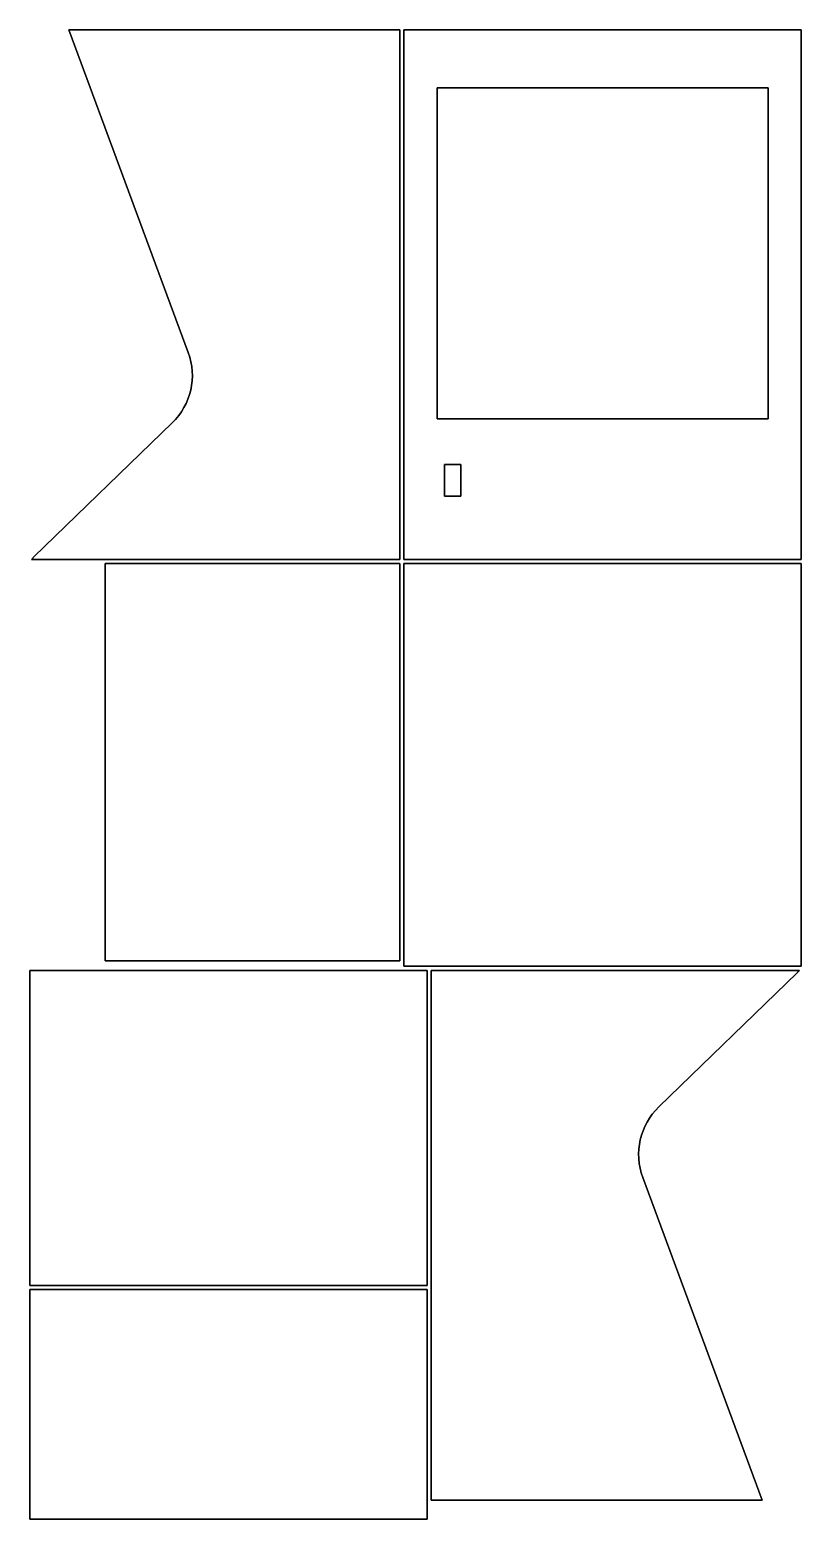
# Model space of a CAD drawing. Header units: inches. Extents: x -11.2 to 35.4, y -74 to 16.
import ezdxf

# ---------------------------------------------------------------- set-up
doc = ezdxf.new("R2010")
doc.units = ezdxf.units.IN
doc.layers.get('0').update_dxf_attribs({"linetype": 'CONTINUOUS'})

msp = doc.modelspace()

# ---------------------------------------------------------------- linework, layer by layer
msp.add_line((11.376, -16.25), (35.376, -16.25))
for points in [[(-11.126, -16), (11.126, -16), (11.126, 16), (-8.874, 16), (-1.657, -3.489, -0.297194), (-2.624, -7.75), (-10.979, -15.849, 0.013167)], [(11.126, -16), (-11.126, -16, -0.013167), (-10.979, -15.849), (-2.624, -7.75, 0.297194), (-1.657, -3.489), (-8.874, 16), (11.126, 16)], [(35.273, -40.825), (13.02, -40.825), (13.02, -72.825), (33.02, -72.825), (25.804, -53.336, -0.297194), (26.771, -49.075), (35.126, -40.975, 0.013167)], [(13.02, -40.825), (35.273, -40.825, -0.013167), (35.126, -40.975), (26.771, -49.075, 0.297194), (25.804, -53.336), (33.02, -72.825), (13.02, -72.825)]]:
    msp.add_lwpolyline(points, format="xyb", close=True)
for points in [[(35.376, 16), (11.376, 16), (11.376, -16), (35.376, -16)], [(11.376, 16), (35.376, 16), (35.376, -16), (11.376, -16)], [(13.376, -7.5), (13.376, 12.5), (33.376, 12.5), (33.376, -7.5)], [(13.376, 12.5), (13.376, -7.5), (33.376, -7.5), (33.376, 12.5)], [(13.816, -12.167), (13.816, -10.267), (14.816, -10.267), (14.816, -12.167)], [(13.816, -10.267), (13.816, -12.167), (14.816, -12.167), (14.816, -10.267)], [(-6.672, -16.25), (-6.672, -40.25), (11.126, -40.25), (11.126, -16.25)], [(-6.672, -40.25), (-6.672, -16.25), (11.126, -16.25), (11.126, -40.25)], [(11.376, -40.575), (35.376, -40.575), (35.376, -16.25), (11.376, -16.25)], [(35.376, -40.575), (11.376, -40.575), (11.376, -16.25), (35.376, -16.25)], [(12.77, -59.863), (12.77, -40.825), (-11.23, -40.825), (-11.23, -59.863)], [(12.77, -40.825), (12.77, -59.863), (-11.23, -59.863), (-11.23, -40.825)], [(-11.23, -73.983), (12.77, -73.983), (12.77, -60.113), (-11.23, -60.113)], [(12.77, -73.983), (-11.23, -73.983), (-11.23, -60.113), (12.77, -60.113)]]:
    msp.add_lwpolyline(points, close=True)

doc.saveas('drawing.dxf')
